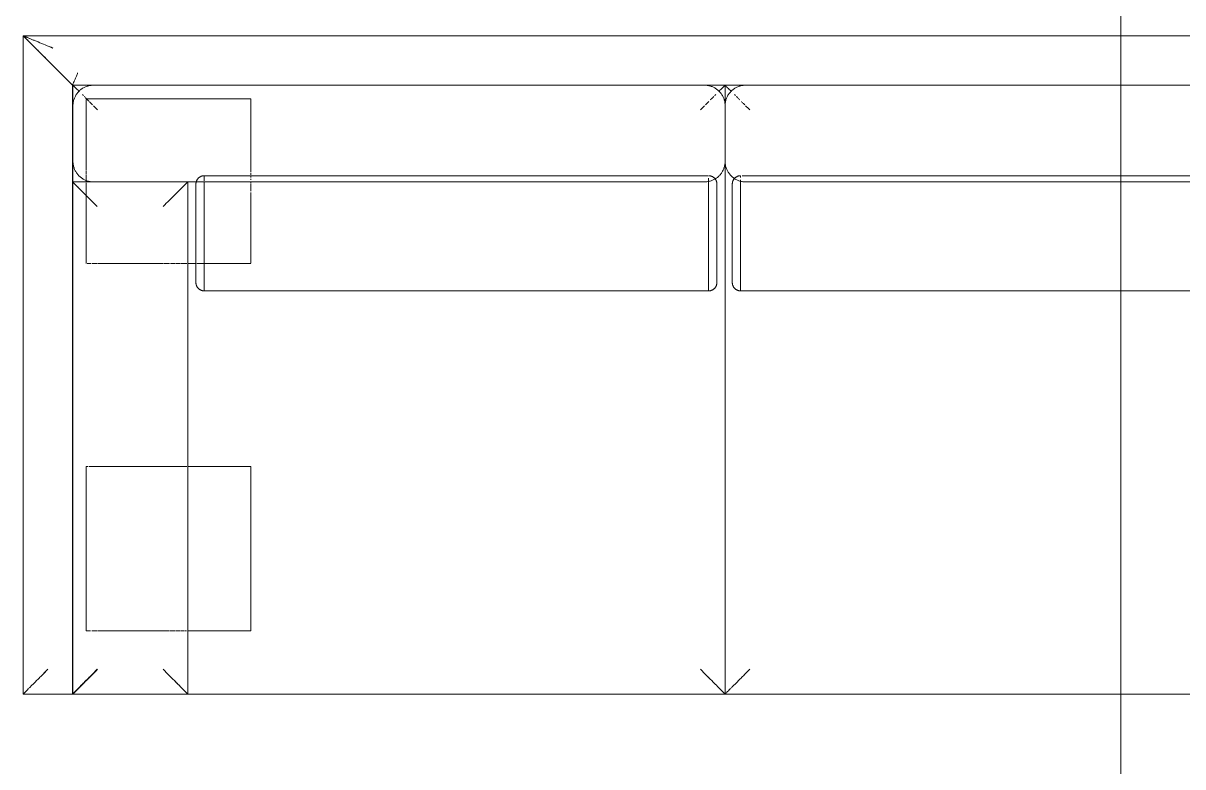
# Model space of a CAD drawing. Header units: millimetres. Extents: x -4185 to 186529, y -8553 to 29097.
# Drawn here: x 11176 to 12585, y 25862 to 26765 of the extents above; entities that cross this region are included whole.
import ezdxf

# ---------------------------------------------------------------- set-up
doc = ezdxf.new("R2010")
doc.units = ezdxf.units.MM
doc.layers.add('I-FURN-1', color=7, linetype='Continuous', lineweight=9, true_color=0xf0f0f0)
doc.layers.add('Оси', color=7, linetype='Continuous', lineweight=9)

# ---------------------------------------------------------------- blocks, each defined once
blk = doc.blocks.new('Диван базовый _4 подушки_ - 1_55д-26563120-План размещения напольных электротехнических лючков и розеток 1 этажа в осях 1-12')
at = {"layer": 'I-FURN-1'}
for p, q in [((1645, 400), (-853, 400)), ((-853, 400), (-793, 340)), ((-793, 340), (-853, 400)), ((-853, 400), (-853, -400)), ((-853, -400), (-853, 400)), ((-853, 400), (-793, 340)), ((1645, 400), (-853, 400)), ((-853, 400), (-853, -400)), ((-793, 340), (-767.5, 340)), ((-793, 222.5), (-793, 340)), ((-793, 340), (-793, 222.5)), ((-792.5, 340), (-792.5, 315)), ((-767.5, 340), (-792.5, 340)), ((-25, 340), (-767.5, 340)), ((-767.5, 340), (-25, 340)), ((-25, 340), (-767.5, 340)), ((-25, 340), (25, 340)), ((0, 340), (-25, 340)), ((25, 340), (0, 340)), ((0, 340), (0, 315)), ((0, 315), (0, 340)), ((767.5, 340), (25, 340)), ((767.5, 340), (25, 340)), ((25, 340), (767.5, 340)), ((-792.5, 315), (-792.5, 247.5)), ((-792.5, 315), (-792.5, 247.5)), ((-776.3, 322.6), (-776.3, 320.3)), ((-776.3, 320.3), (-776.3, 322.6)), ((-776.3, 319.6), (-776.3, 317.8)), ((-776.3, 317.8), (-776.3, 319.6)), ((-776.3, 317.8), (-776.3, 316.5)), ((-776.3, 316.5), (-776.3, 317.8)), ((-776.3, 316.2), (-776.3, 246.3)), ((-776.3, 246.3), (-776.3, 316.2)), ((-772.9, 323.3), (-775, 323.3)), ((-775, 323.3), (-772.9, 323.3)), ((-767.7, 323.3), (-772.4, 323.3)), ((-772.4, 323.3), (-767.7, 323.3)), ((-576.3, 323.3), (-767.5, 323.3)), ((-767.5, 323.3), (-576.3, 323.3)), ((-576.3, 234.6), (-576.3, 323.3)), ((-576.3, 323.3), (-576.3, 234.6)), ((0, 315), (0, 247.5)), ((0, 315), (0, 247.5)), ((0, 247.5), (0, 315)), ((0, 247.5), (0, 315)), ((-792.5, 247.5), (-792.5, 222.5)), ((-776.3, 246), (-776.3, 242.9)), ((-776.3, 242.9), (-776.3, 246)), ((-776.3, 242.2), (-776.3, 237.3)), ((-776.3, 237.3), (-776.3, 242.2)), ((0, 247.5), (0, -400)), ((0, -400), (0, 247.5)), ((-776.3, 236.5), (-776.3, 234.3)), ((-776.3, 234.3), (-776.3, 236.5)), ((-776.3, 233.7), (-776.3, 231.8)), ((-776.3, 231.8), (-776.3, 233.7)), ((-776.3, 230.9), (-776.3, 228.4)), ((-776.3, 228.4), (-776.3, 230.9)), ((-776.3, 227.6), (-776.3, 225.2)), ((-776.3, 225.2), (-776.3, 227.6)), ((-633, 230), (-633, 228.9)), ((-633, 228.9), (-633, 230)), ((-25, 230), (-633, 230)), ((-633, 230), (-633, 227.6)), ((-633, 227.6), (-633, 230)), ((-633, 228.2), (-633, 225.2)), ((-633, 225.2), (-633, 228.2)), ((-633, 227.1), (-633, 225.5)), ((-633, 225.5), (-633, 227.1)), ((-576.3, 230.9), (-576.3, 233.6)), ((-576.3, 233.6), (-576.3, 230.9)), ((-576.3, 227.7), (-576.3, 229.8)), ((-576.3, 229.8), (-576.3, 227.7)), ((-576.3, 225.1), (-576.3, 226.3)), ((-576.3, 226.3), (-576.3, 225.1)), ((-21.1, 230), (-25, 230)), ((-20, 230), (-19.6, 230)), ((-20, 224.7), (-20, 227.1)), ((-20, 227.1), (-20, 224.7)), ((-20, 225.9), (-20, 227)), ((-20, 227), (-20, 225.9)), ((-20, 225.2), (-20, 226.5)), ((-20, 226.5), (-20, 225.2)), ((-20, 219.3), (-20, 225.6)), ((-20, 225.6), (-20, 219.7)), ((-17.6, 229.7), (-17.2, 229.6)), ((-17.2, 229.6), (-16.9, 229.5)), ((-15, 228.7), (-14.7, 228.5)), ((-14.7, 228.5), (-14.4, 228.3)), ((-14.4, 228.3), (-14, 228)), ((12.4, 227.7), (12.8, 228)), ((14.5, 229), (14.8, 229.2)), ((14.8, 229.2), (15.2, 229.3)), ((18.7, 230), (18.8, 230)), ((18.8, 229.7), (18.8, 228.9)), ((18.8, 228.9), (18.8, 229.7)), ((18.8, 229.4), (18.8, 227.6)), ((18.8, 227.6), (18.8, 229.4)), ((25, 230), (20.6, 230)), ((767.5, 230), (25, 230)), ((-767.5, 222.5), (-793, 222.5)), ((-793, 222.5), (-793, -400)), ((-793, -400), (-793, 222.5)), ((-793, 222.5), (-793, -400)), ((-792.5, 222), (-792.5, -399.5)), ((-776.3, 225.2), (-776.3, 222.5)), ((-776.3, 222.5), (-776.3, 225.2)), ((-776.3, 221.5), (-776.3, 218.7)), ((-776.3, 218.7), (-776.3, 221.5)), ((-776.3, 218.5), (-776.3, 214)), ((-776.3, 214), (-776.3, 218.5)), ((-776.3, 213.7), (-776.3, 207.6)), ((-776.3, 207.6), (-776.3, 213.7)), ((-767.5, 222.5), (-25, 222.5)), ((-653, 222.5), (-767.5, 222.5)), ((-653, -400), (-653, 222.5)), ((-643, 218.5), (-643, 160)), ((-643, 160), (-643, 218.5)), ((-642.7, 222.4), (-642.6, 222.8)), ((-633, 225), (-633, 223.8)), ((-633, 223.8), (-633, 225)), ((-633, 224.5), (-633, 223.7)), ((-633, 223.7), (-633, 224.5)), ((-633, 223.1), (-633, 219.6)), ((-633, 189.6), (-633, 223.1)), ((-633, 223), (-633, 218.8)), ((-633, 189.8), (-633, 223)), ((-633, 219.6), (-633, 186.8)), ((-633, 218.8), (-633, 187)), ((-576.3, 220.6), (-576.3, 222.5)), ((-576.3, 222.5), (-576.3, 220.6)), ((-576.3, 211.3), (-576.3, 219.6)), ((-576.3, 219.6), (-576.3, 211.3)), ((-20, 218.8), (-20, 224.8)), ((-20, 224.8), (-20, 223.3)), ((-20, 219.6), (-20, 224.4)), ((-20, 224.4), (-20, 223.4)), ((-20, 223.4), (-20, 189.6)), ((-20, 223.3), (-20, 189.8)), ((-20, 219.7), (-20, 210.9)), ((-20, 186.8), (-20, 219.6)), ((-20, 216.5), (-20, 219.3)), ((-20, 187), (-20, 218.8)), ((-20, 213.2), (-20, 216.5)), ((-20, 210.9), (-20, 213.2)), ((-10, 218.5), (-10, 160)), ((-10, 160), (-10, 218.5)), ((8.8, 218.5), (8.8, 160)), ((8.8, 160), (8.8, 218.5)), ((18.8, 225), (18.8, 218.8)), ((18.8, 223.3), (18.8, 225)), ((18.8, 224.5), (18.8, 219.6)), ((18.8, 223.4), (18.8, 224.5)), ((18.8, 189.6), (18.8, 223.4)), ((18.8, 189.8), (18.8, 223.3)), ((18.8, 219.6), (18.8, 186.8)), ((18.8, 218.8), (18.8, 187)), ((25, 222.5), (767.5, 222.5)), ((-776.3, 207.5), (-776.3, 123.3)), ((-776.3, 123.3), (-776.3, 207.5)), ((-633, 211.3), (-633, 211.3)), ((-633, 186.9), (-633, 210.4)), ((-633, 210.4), (-633, 186.9)), ((-576.3, 161.9), (-576.3, 209.5)), ((-576.3, 209.5), (-576.3, 161.9)), ((-20, 211.3), (-20, 211.3)), ((-20, 186.9), (-20, 210.4)), ((-20, 210.4), (-20, 186.9)), ((-20, 210.3), (-20, 187)), ((-20, 197.3), (-20, 210.3)), ((18.8, 211.3), (18.8, 211.3)), ((18.8, 186.9), (18.8, 210.4)), ((18.8, 210.4), (18.8, 186.9)), ((-633, 184), (-633, 189.8)), ((-633, 183.9), (-633, 189.6)), ((-633, 186.3), (-633, 176.5)), ((-633, 186.1), (-633, 173.7)), ((-633, 160), (-633, 186)), ((-633, 186), (-633, 160)), ((-633, 160), (-633, 184)), ((-633, 160), (-633, 183.9)), ((-20, 192), (-20, 197.3)), ((-20, 187.7), (-20, 192)), ((-20, 189.8), (-20, 184)), ((-20, 189.6), (-20, 183.9)), ((-20, 160), (-20, 187)), ((-20, 186.3), (-20, 160)), ((-20, 161.6), (-20, 186.3)), ((-20, 160), (-20, 186.1)), ((-20, 160), (-20, 186)), ((-20, 186), (-20, 160)), ((-20, 184), (-20, 160)), ((-20, 183.9), (-20, 160)), ((18.8, 184), (18.8, 189.8)), ((18.8, 183.9), (18.8, 189.6)), ((18.8, 186.3), (18.8, 173.5)), ((18.8, 186.1), (18.8, 173.7)), ((18.8, 160), (18.8, 186)), ((18.8, 186), (18.8, 160)), ((18.8, 160), (18.8, 184)), ((18.8, 160), (18.8, 183.9)), ((-633, 176.5), (-633, 173.5)), ((-633, 173.3), (-633, 171.1)), ((-633, 173.1), (-633, 160)), ((-633, 171.1), (-633, 160)), ((18.8, 173.3), (18.8, 160)), ((18.8, 173.1), (18.8, 160)), ((-643, 160), (-643, 101.5)), ((-643, 101.5), (-643, 160)), ((-633, 160), (-633, 134)), ((-633, 134), (-633, 160)), ((-633, 160), (-633, 148.9)), ((-633, 136.1), (-633, 160)), ((-633, 160), (-633, 143.6)), ((-633, 136), (-633, 160)), ((-576.3, 123.7), (-576.3, 161.7)), ((-576.3, 161.7), (-576.3, 123.7)), ((-20, 160), (-20, 161.6)), ((-20, 160), (-20, 146.6)), ((-20, 133), (-20, 160)), ((-20, 146.7), (-20, 160)), ((-20, 160), (-20, 136.1)), ((-20, 160), (-20, 134)), ((-20, 134), (-20, 160)), ((-20, 158.4), (-20, 160)), ((-20, 160), (-20, 136)), ((-20, 146.9), (-20, 158.4)), ((-10, 160), (-10, 101.5)), ((-10, 101.5), (-10, 160)), ((8.8, 160), (8.8, 101.5)), ((8.8, 101.5), (8.8, 160)), ((18.8, 160), (18.8, 134)), ((18.8, 134), (18.8, 160)), ((18.8, 160), (18.8, 133.9)), ((18.8, 136.1), (18.8, 160)), ((18.8, 160), (18.8, 133.7)), ((18.8, 136), (18.8, 160)), ((-633, 148.9), (-633, 133.9)), ((-633, 143.5), (-633, 133.7)), ((-20, 133.7), (-20, 146.5)), ((-20, 133.9), (-20, 146.3)), ((-20, 146.2), (-20, 133.7)), ((-633, 130.4), (-633, 136.1)), ((-633, 130.2), (-633, 136)), ((-633, 133.2), (-633, 100.4)), ((-633, 133.1), (-633, 133.1)), ((-633, 133), (-633, 101.2)), ((-633, 96.6), (-633, 130.4)), ((-633, 96.7), (-633, 130.2)), ((-20, 136.1), (-20, 130.4)), ((-20, 136), (-20, 130.2)), ((-20, 100.4), (-20, 133.2)), ((-20, 133.1), (-20, 133.1)), ((-20, 133), (-20, 100.3)), ((-20, 101.2), (-20, 133)), ((-20, 128), (-20, 132.3)), ((-20, 130.4), (-20, 96.6)), ((-20, 130.2), (-20, 96.7)), ((-20, 122.7), (-20, 128)), ((18.8, 130.4), (18.8, 136.1)), ((18.8, 130.2), (18.8, 136)), ((18.8, 133.2), (18.8, 100.4)), ((18.8, 133.1), (18.8, 133.1)), ((18.8, 133), (18.8, 101.2)), ((18.8, 96.6), (18.8, 130.4)), ((18.8, 96.7), (18.8, 130.2)), ((-775.4, 123.3), (-770.8, 123.3)), ((-770.8, 123.3), (-775.4, 123.3)), ((-769.7, 123.3), (-763.6, 123.3)), ((-763.6, 123.3), (-769.7, 123.3)), ((-762.5, 123.3), (-683, 123.3)), ((-683, 123.3), (-762.5, 123.3)), ((-682.1, 123.3), (-675.2, 123.3)), ((-675.2, 123.3), (-682.1, 123.3)), ((-674.1, 123.3), (-668, 123.3)), ((-668, 123.3), (-674.1, 123.3)), ((-667.1, 123.3), (-661.8, 123.3)), ((-661.8, 123.3), (-667.1, 123.3)), ((-661.1, 123.3), (-657, 123.3)), ((-657, 123.3), (-661.1, 123.3)), ((-656.6, 123.3), (-654, 123.3)), ((-654, 123.3), (-656.6, 123.3)), ((-653, 123.3), (-643, 123.3)), ((-643, 123.3), (-653, 123.3)), ((-641.8, 123.3), (-640.4, 123.3)), ((-640.4, 123.3), (-641.8, 123.3)), ((-640.4, 123.3), (-633.9, 123.3)), ((-633.9, 123.3), (-640.4, 123.3)), ((-633, 123.3), (-576.3, 123.3)), ((-576.3, 123.3), (-633, 123.3)), ((-20, 106.8), (-20, 122.7)), ((-633, 101.2), (-633, 92.6)), ((-633, 100.4), (-633, 91.3)), ((-20, 103.5), (-20, 106.8)), ((-20, 100.7), (-20, 103.5)), ((-20, 92.6), (-20, 101.2)), ((-20, 93.1), (-20, 100.7)), ((-20, 91.3), (-20, 100.4)), ((-20, 100.3), (-20, 92.3)), ((18.8, 101.2), (18.8, 92.6)), ((18.8, 100.4), (18.8, 91.3)), ((-633, 94.8), (-633, 96.7)), ((-633, 95.3), (-633, 96.6)), ((-633, 90), (-633, 95.3)), ((-633, 90), (-633, 94.8)), ((-633, 92.4), (-633, 90)), ((-633, 91.1), (-633, 90)), ((-633, 90), (-20, 90)), ((-20, 96.7), (-20, 94.8)), ((-20, 96.6), (-20, 95.3)), ((-20, 95.3), (-20, 90)), ((-20, 94.8), (-20, 90)), ((-20, 92.1), (-20, 93.1)), ((-20, 90), (-20, 92.4)), ((-20, 90), (-20, 91.1)), ((18.8, 94.8), (18.8, 96.7)), ((18.8, 95.3), (18.8, 96.6)), ((18.8, 90), (18.8, 95.3)), ((18.8, 90), (18.8, 94.8)), ((18.8, 92.4), (18.8, 90)), ((18.8, 91.1), (18.8, 90)), ((18.8, 90), (773.8, 90)), ((-773.9, -123.3), (-776.3, -123.3)), ((-776.3, -123.3), (-776.3, -323.3)), ((-776.3, -323.3), (-776.3, -123.3)), ((-776.3, -123.3), (-773.9, -123.3)), ((-770.8, -123.3), (-772.9, -123.3)), ((-772.9, -123.3), (-770.8, -123.3)), ((-766.9, -123.3), (-770.3, -123.3)), ((-770.3, -123.3), (-766.9, -123.3)), ((-763, -123.3), (-766.4, -123.3)), ((-766.4, -123.3), (-763, -123.3)), ((-654, -123.3), (-762.5, -123.3)), ((-762.5, -123.3), (-654, -123.3)), ((-576.3, -123.3), (-653, -123.3)), ((-653, -123.3), (-576.3, -123.3)), ((-576.3, -323.3), (-576.3, -123.3)), ((-576.3, -123.3), (-576.3, -323.3)), ((-776.3, -323.3), (-771.4, -323.3)), ((-771.4, -323.3), (-776.3, -323.3)), ((-769.5, -323.3), (-763.6, -323.3)), ((-763.6, -323.3), (-769.5, -323.3)), ((-762.5, -323.3), (-676, -323.3)), ((-676, -323.3), (-762.5, -323.3)), ((-675.2, -323.3), (-668.8, -323.3)), ((-668.8, -323.3), (-675.2, -323.3)), ((-668, -323.3), (-662.5, -323.3)), ((-662.5, -323.3), (-668, -323.3)), ((-661.8, -323.3), (-657.6, -323.3)), ((-657.6, -323.3), (-661.8, -323.3)), ((-657, -323.3), (-654.4, -323.3)), ((-654.4, -323.3), (-657, -323.3)), ((-653.1, -323.3), (-576.3, -323.3)), ((-576.3, -323.3), (-653.1, -323.3)), ((-853, -400), (-793, -400)), ((-793, -400), (-853, -400)), ((-853, -400), (-793, -400)), ((-793, -400), (-653, -400)), ((-792.5, -400), (-653, -400)), ((-792.5, -400), (-653, -400)), ((-653, -400), (0, -400)), ((-653, -400), (813.4, -400)), ((0, -400), (792.5, -400))]:
    blk.add_line(p, q, dxfattribs=at)
at = {"layer": 'I-FURN-1', "flags": 128}
for points in [[(-767.5, 340), (-768.5, 340), (-769.5, 339.9), (-770.5, 339.8), (-771.5, 339.7), (-772.5, 339.5), (-773.4, 339.3), (-774.4, 339), (-775.4, 338.7), (-776.3, 338.4), (-777.2, 338), (-778.1, 337.6), (-779, 337.2), (-779.9, 336.7), (-780.8, 336.2), (-781.6, 335.6), (-782.4, 335.1), (-783.2, 334.4), (-784, 333.8), (-784.7, 333.1), (-785.4, 332.4), (-786.1, 331.7), (-786.8, 330.9), (-787.4, 330.1), (-788, 329.3), (-788.5, 328.5), (-789.1, 327.7), (-789.5, 326.8), (-790, 325.9), (-790.4, 325), (-790.8, 324.1), (-791.1, 323.1), (-791.5, 322.2), (-791.7, 321.2), (-791.9, 320.2), (-792.1, 319.2), (-792.3, 318.3), (-792.4, 317.3), (-792.5, 316.3), (-792.5, 315.3), (-792.5, 315)], [(0, 315), (0, 316), (-0.1, 317), (-0.2, 318), (-0.3, 319), (-0.5, 320), (-0.7, 320.9), (-1, 321.9), (-1.3, 322.9), (-1.6, 323.8), (-2, 324.7), (-2.4, 325.6), (-2.8, 326.5), (-3.3, 327.4), (-3.8, 328.3), (-4.4, 329.1), (-4.9, 329.9), (-5.6, 330.7), (-6.2, 331.5), (-6.9, 332.2), (-7.6, 332.9), (-8.3, 333.6), (-9.1, 334.3), (-9.9, 334.9), (-10.7, 335.5), (-11.5, 336), (-12.3, 336.6), (-13.2, 337), (-14.1, 337.5), (-15, 337.9), (-15.9, 338.3), (-16.9, 338.6), (-17.8, 339), (-18.8, 339.2), (-19.8, 339.4), (-20.8, 339.6), (-21.7, 339.8), (-22.7, 339.9), (-23.7, 340), (-24.7, 340), (-25, 340)], [(25, 340), (24, 340), (23, 339.9), (22, 339.8), (21, 339.7), (20, 339.5), (19.1, 339.3), (18.1, 339), (17.1, 338.7), (16.2, 338.4), (15.3, 338), (14.4, 337.6), (13.5, 337.2), (12.6, 336.7), (11.7, 336.2), (10.9, 335.6), (10.1, 335.1), (9.3, 334.4), (8.5, 333.8), (7.8, 333.1), (7.1, 332.4), (6.4, 331.7), (5.7, 330.9), (5.1, 330.1), (4.5, 329.3), (4, 328.5), (3.4, 327.7), (3, 326.8), (2.5, 325.9), (2.1, 325), (1.7, 324.1), (1.4, 323.1), (1, 322.2), (0.8, 321.2), (0.6, 320.2), (0.4, 319.2), (0.2, 318.3), (0.1, 317.3), (0, 316.3), (0, 315.3), (0, 315)], [(-792.5, 247.5), (-792.5, 246.5), (-792.4, 245.5), (-792.3, 244.5), (-792.2, 243.5), (-792, 242.5), (-791.8, 241.5), (-791.5, 240.6), (-791.2, 239.6), (-790.9, 238.7), (-790.5, 237.7), (-790.1, 236.8), (-789.7, 235.9), (-789.2, 235.1), (-788.7, 234.2), (-788.1, 233.4), (-787.6, 232.6), (-786.9, 231.8), (-786.3, 231), (-785.6, 230.3), (-784.9, 229.6), (-784.2, 228.9), (-783.4, 228.2), (-782.6, 227.6), (-781.8, 227), (-781, 226.4), (-780.2, 225.9), (-779.3, 225.4), (-778.4, 225), (-777.5, 224.6), (-776.6, 224.2), (-775.6, 223.8), (-774.7, 223.5), (-773.7, 223.3), (-772.7, 223), (-771.7, 222.8), (-770.8, 222.7), (-769.8, 222.6), (-768.8, 222.5), (-767.8, 222.5), (-767.5, 222.5)], [(-25, 222.5), (-24, 222.5), (-23, 222.6), (-22, 222.7), (-21, 222.8), (-20, 223), (-19.1, 223.2), (-18.1, 223.5), (-17.1, 223.8), (-16.2, 224.1), (-15.3, 224.5), (-14.4, 224.9), (-13.5, 225.3), (-12.6, 225.8), (-11.7, 226.3), (-10.9, 226.9), (-10.1, 227.4), (-9.3, 228), (-8.5, 228.7), (-7.8, 229.4), (-7.1, 230.1), (-6.4, 230.8), (-5.7, 231.6), (-5.1, 232.3), (-4.5, 233.1), (-4, 234), (-3.4, 234.8), (-3, 235.7), (-2.5, 236.6), (-2.1, 237.5), (-1.7, 238.4), (-1.4, 239.4), (-1, 240.3), (-0.8, 241.3), (-0.6, 242.3), (-0.4, 243.2), (-0.2, 244.2), (-0.1, 245.2), (0, 246.2), (0, 247.2), (0, 247.5)], [(0, 247.5), (0, 246.5), (0.1, 245.5), (0.2, 244.5), (0.3, 243.5), (0.5, 242.5), (0.7, 241.5), (1, 240.6), (1.3, 239.6), (1.6, 238.7), (2, 237.7), (2.4, 236.8), (2.8, 235.9), (3.3, 235.1), (3.8, 234.2), (4.4, 233.4), (4.9, 232.6), (5.6, 231.8), (6.2, 231), (6.9, 230.3), (7.6, 229.6), (8.3, 228.9), (9.1, 228.2), (9.9, 227.6), (10.7, 227), (11.5, 226.4), (12.3, 225.9), (13.2, 225.4), (14.1, 225), (15, 224.6), (15.9, 224.2), (16.9, 223.8), (17.8, 223.5), (18.8, 223.3), (19.8, 223), (20.8, 222.8), (21.7, 222.7), (22.7, 222.6), (23.7, 222.5), (24.7, 222.5), (25, 222.5)], [(-642.6, 222.8), (-642.5, 223.1), (-642.4, 223.5), (-642.2, 223.9), (-642, 224.3), (-641.9, 224.6), (-641.7, 225), (-641.5, 225.3), (-641.3, 225.6), (-641, 226), (-640.8, 226.3), (-640.5, 226.6), (-640.2, 226.9), (-640, 227.2), (-639.7, 227.4), (-639.4, 227.7), (-639.1, 228), (-638.7, 228.2), (-638.4, 228.4), (-638.1, 228.6), (-637.7, 228.8), (-637.4, 229), (-637, 229.2), (-636.6, 229.3), (-636.2, 229.5), (-635.9, 229.6), (-635.5, 229.7), (-635.1, 229.8), (-634.7, 229.9), (-634.3, 229.9), (-633.9, 230), (-633.5, 230), (-633.1, 230), (-633, 230)], [(-19.6, 230), (-19.2, 230), (-18.8, 229.9)], [(-18.8, 229.9), (-18.4, 229.9), (-18, 229.8), (-17.6, 229.7)], [(-16.9, 229.5), (-16.5, 229.4), (-16.1, 229.2), (-15.7, 229), (-15.4, 228.9), (-15, 228.7)], [(-14, 228), (-13.7, 227.8), (-13.4, 227.5)], [(-13.4, 227.5), (-13.1, 227.2), (-12.8, 227)], [(-12.8, 227), (-12.6, 226.7), (-12.3, 226.4)], [(-12.3, 226.4), (-12, 226.1), (-11.8, 225.7), (-11.6, 225.4), (-11.4, 225.1), (-11.2, 224.7), (-11, 224.4), (-10.8, 224), (-10.7, 223.6), (-10.5, 223.2), (-10.4, 222.9), (-10.3, 222.5), (-10.2, 222.1), (-10.1, 221.7), (-10.1, 221.3), (-10, 220.9), (-10, 220.5), (-10, 220.1), (-10, 220)], [(8.8, 220), (8.8, 220.4), (8.9, 220.8), (8.9, 221.2), (8.9, 221.6), (9, 222), (9.1, 222.4), (9.2, 222.8), (9.3, 223.1), (9.5, 223.5), (9.6, 223.9), (9.8, 224.3), (9.9, 224.6), (10.1, 225), (10.3, 225.3), (10.6, 225.6), (10.8, 226), (11, 226.3), (11.3, 226.6), (11.6, 226.9)], [(11.6, 226.9), (11.9, 227.2), (12.1, 227.4), (12.4, 227.7)], [(12.8, 228), (13.1, 228.2), (13.4, 228.4)], [(13.4, 228.4), (13.8, 228.6), (14.1, 228.8), (14.5, 229)], [(15.2, 229.3), (15.6, 229.5), (16, 229.6), (16.3, 229.7), (16.7, 229.8), (17.1, 229.9), (17.5, 229.9)], [(17.5, 229.9), (17.9, 230), (18.3, 230), (18.7, 230)], [(-643, 220), (-643, 220.4), (-643, 220.8), (-642.9, 221.2), (-642.9, 221.6), (-642.8, 222), (-642.7, 222.4)], [(-643, 215.9), (-643, 216.7), (-643, 217.5), (-643, 218.1), (-643, 218.7), (-643, 219.1), (-643, 219.5), (-643, 219.8), (-643, 219.9), (-643, 220), (-643, 220)], [(-643, 220), (-643, 220), (-643, 219.8), (-643, 219.6), (-643, 219.2), (-643, 218.8), (-643, 218.3), (-643, 217.7), (-643, 217), (-643, 216.2), (-643, 215.3), (-643, 214.3), (-643, 213.2), (-643, 212.1), (-643, 210.8), (-643, 209.5), (-643, 208.1), (-643, 206.7), (-643, 205.1), (-643, 203.5), (-643, 201.8), (-643, 200), (-643, 198.2), (-643, 196.3), (-643, 194.4), (-643, 192.4), (-643, 190.4), (-643, 188.3), (-643, 186.1), (-643, 184), (-643, 181.7), (-643, 179.5), (-643, 177.2), (-643, 174.9), (-643, 172.6), (-643, 170.2), (-643, 167.8), (-643, 165.4), (-643, 163), (-643, 160.6), (-643, 160)], [(-643, 212.9), (-643, 214), (-643, 215), (-643, 215.9)], [(-643, 207.7), (-643, 209.2), (-643, 210.5), (-643, 211.7)], [(-10, 160), (-10, 162.4), (-10, 164.8), (-10, 167.2), (-10, 169.6), (-10, 171.9), (-10, 174.3), (-10, 176.6), (-10, 178.9), (-10, 181.1), (-10, 183.4), (-10, 185.6), (-10, 187.7), (-10, 189.8), (-10, 191.9), (-10, 193.9), (-10, 195.8), (-10, 197.7), (-10, 199.6), (-10, 201.3), (-10, 203), (-10, 204.7), (-10, 206.2), (-10, 207.7), (-10, 209.2), (-10, 210.5), (-10, 211.7), (-10, 212.9), (-10, 214), (-10, 215), (-10, 215.9), (-10, 216.7), (-10, 217.5), (-10, 218.1), (-10, 218.7), (-10, 219.1), (-10, 219.5), (-10, 219.8), (-10, 219.9), (-10, 220), (-10, 220)], [(-10, 220), (-10, 220), (-10, 219.8), (-10, 219.6), (-10, 219.2), (-10, 218.8), (-10, 218.3), (-10, 217.7), (-10, 217), (-10, 216.2), (-10, 215.3)], [(-10, 215.3), (-10, 214.3), (-10, 213.2), (-10, 212.1), (-10, 210.8), (-10, 209.5), (-10, 208.1), (-10, 206.9)], [(8.8, 215.9), (8.8, 216.7), (8.8, 217.5), (8.8, 218.1), (8.8, 218.7), (8.8, 219.1), (8.8, 219.5), (8.8, 219.8), (8.8, 219.9), (8.8, 220), (8.8, 220)], [(8.8, 220), (8.8, 220), (8.8, 219.8), (8.8, 219.6), (8.8, 219.2), (8.8, 218.8), (8.8, 218.3), (8.8, 217.7), (8.8, 217), (8.8, 216.2), (8.8, 215.3), (8.8, 214.3), (8.8, 213.2), (8.8, 212.1), (8.8, 210.8), (8.8, 209.5), (8.8, 208.1), (8.8, 206.7), (8.8, 205.1), (8.8, 203.5), (8.8, 201.8), (8.8, 200), (8.8, 198.2), (8.8, 196.3), (8.8, 194.4), (8.8, 192.4), (8.8, 190.4), (8.8, 188.3), (8.8, 186.1), (8.8, 184), (8.8, 181.7), (8.8, 179.5), (8.8, 177.2), (8.8, 174.9), (8.8, 172.6), (8.8, 170.2), (8.8, 167.8), (8.8, 165.4), (8.8, 163), (8.8, 160.6), (8.8, 160)], [(8.8, 212.9), (8.8, 214), (8.8, 215), (8.8, 215.9)], [(8.8, 207.7), (8.8, 209.2), (8.8, 210.5), (8.8, 211.7)], [(-643, 196.5), (-643, 197.7), (-643, 199.6), (-643, 201.3), (-643, 203), (-643, 204.7), (-643, 206.2)], [(-10, 206.7), (-10, 205.1), (-10, 203.5), (-10, 201.8), (-10, 200), (-10, 198.2), (-10, 196.5)], [(8.8, 196.5), (8.8, 197.7), (8.8, 199.6), (8.8, 201.3), (8.8, 203), (8.8, 204.7), (8.8, 206.2)], [(-643, 186), (-643, 187.7), (-643, 189.8), (-643, 191.9), (-643, 193.9), (-643, 195.8)], [(-643, 173), (-643, 174.3), (-643, 176.6), (-643, 178.9), (-643, 181.1), (-643, 183.4), (-643, 185.6)], [(-10, 196.3), (-10, 194.4), (-10, 192.4), (-10, 190.4), (-10, 188.3), (-10, 186.1)], [(-10, 186), (-10, 184), (-10, 181.7), (-10, 179.5), (-10, 177.2), (-10, 174.9), (-10, 173)], [(8.8, 186), (8.8, 187.7), (8.8, 189.8), (8.8, 191.9), (8.8, 193.9), (8.8, 195.8)], [(8.8, 173), (8.8, 174.3), (8.8, 176.6), (8.8, 178.9), (8.8, 181.1), (8.8, 183.4), (8.8, 185.6)], [(-643, 160), (-643, 162.4), (-643, 164.8), (-643, 167.2), (-643, 169.6), (-643, 171.9)], [(-10, 172.6), (-10, 170.2), (-10, 167.8), (-10, 165.4), (-10, 163), (-10, 160.6), (-10, 160)], [(8.8, 160), (8.8, 162.4), (8.8, 164.8), (8.8, 167.2), (8.8, 169.6), (8.8, 171.9)], [(-643, 147.4), (-643, 149.8), (-643, 152.2), (-643, 154.6), (-643, 157), (-643, 159.4), (-643, 160)], [(-643, 160), (-643, 157.6), (-643, 155.2), (-643, 152.8), (-643, 150.4), (-643, 148.1), (-643, 145.7), (-643, 143.4), (-643, 141.1), (-643, 138.9), (-643, 136.6), (-643, 134.4), (-643, 132.3), (-643, 130.2), (-643, 128.1), (-643, 126.1), (-643, 124.2), (-643, 122.3), (-643, 120.4), (-643, 118.7), (-643, 117), (-643, 115.3), (-643, 113.8), (-643, 112.3), (-643, 110.8), (-643, 109.5), (-643, 108.3), (-643, 107.1), (-643, 106), (-643, 105), (-643, 104.1), (-643, 103.3), (-643, 102.5), (-643, 101.9), (-643, 101.3), (-643, 100.9), (-643, 100.5), (-643, 100.2), (-643, 100.1), (-643, 100), (-643, 100)], [(-10, 160), (-10, 157.6), (-10, 155.2), (-10, 152.8), (-10, 150.4), (-10, 148.1)], [(-10, 100), (-10, 100), (-10, 100.2), (-10, 100.4), (-10, 100.8), (-10, 101.2), (-10, 101.7), (-10, 102.3), (-10, 103), (-10, 103.8), (-10, 104.7), (-10, 105.7), (-10, 106.8), (-10, 107.9), (-10, 109.2), (-10, 110.5), (-10, 111.9), (-10, 113.3), (-10, 114.9), (-10, 116.5), (-10, 118.2), (-10, 120), (-10, 121.8), (-10, 123.7), (-10, 125.6), (-10, 127.6), (-10, 129.6), (-10, 131.7), (-10, 133.9), (-10, 136), (-10, 138.3), (-10, 140.5), (-10, 142.8), (-10, 145.1), (-10, 147.4), (-10, 149.8), (-10, 152.2), (-10, 154.6), (-10, 157), (-10, 159.4), (-10, 160)], [(8.8, 147.4), (8.8, 149.8), (8.8, 152.2), (8.8, 154.6), (8.8, 157), (8.8, 159.4), (8.8, 160)], [(8.8, 160), (8.8, 157.6), (8.8, 155.2), (8.8, 152.8), (8.8, 150.4), (8.8, 148.1), (8.8, 145.7), (8.8, 143.4), (8.8, 141.1), (8.8, 138.9), (8.8, 136.6), (8.8, 134.4), (8.8, 132.3), (8.8, 130.2), (8.8, 128.1), (8.8, 126.1), (8.8, 124.2), (8.8, 122.3), (8.8, 120.4), (8.8, 118.7), (8.8, 117), (8.8, 115.3), (8.8, 113.8), (8.8, 112.3), (8.8, 110.8), (8.8, 109.5), (8.8, 108.3), (8.8, 107.1), (8.8, 106), (8.8, 105), (8.8, 104.1), (8.8, 103.3), (8.8, 102.5), (8.8, 101.9), (8.8, 101.3), (8.8, 100.9), (8.8, 100.5), (8.8, 100.2), (8.8, 100.1), (8.8, 100), (8.8, 100)], [(-643, 134), (-643, 136), (-643, 138.3), (-643, 140.5), (-643, 142.8), (-643, 145.1), (-643, 147)], [(-10, 147), (-10, 145.7), (-10, 143.4), (-10, 141.1), (-10, 138.9), (-10, 136.6), (-10, 134.4)], [(8.8, 134), (8.8, 136), (8.8, 138.3), (8.8, 140.5), (8.8, 142.8), (8.8, 145.1), (8.8, 147)], [(-643, 123.7), (-643, 125.6), (-643, 127.6), (-643, 129.6), (-643, 131.7), (-643, 133.9)], [(-10, 134), (-10, 132.3), (-10, 130.2), (-10, 128.1), (-10, 126.1), (-10, 124.2)], [(8.8, 123.7), (8.8, 125.6), (8.8, 127.6), (8.8, 129.6), (8.8, 131.7), (8.8, 133.9)], [(-643, 113.3), (-643, 114.9), (-643, 116.5), (-643, 118.2), (-643, 120), (-643, 121.8), (-643, 123.5)], [(-643, 104.7), (-643, 105.7), (-643, 106.8), (-643, 107.9), (-643, 109.2), (-643, 110.5), (-643, 111.9), (-643, 113.1)], [(-10, 123.5), (-10, 122.3), (-10, 120.4), (-10, 118.7), (-10, 117), (-10, 115.3), (-10, 113.8)], [(8.8, 113.3), (8.8, 114.9), (8.8, 116.5), (8.8, 118.2), (8.8, 120), (8.8, 121.8), (8.8, 123.5)], [(8.8, 104.7), (8.8, 105.7), (8.8, 106.8), (8.8, 107.9), (8.8, 109.2), (8.8, 110.5), (8.8, 111.9), (8.8, 113.1)], [(-643, 100), (-643, 100), (-643, 100.2), (-643, 100.4), (-643, 100.8), (-643, 101.2), (-643, 101.7), (-643, 102.3), (-643, 103), (-643, 103.8), (-643, 104.7)], [(-633, 90), (-633.4, 90), (-633.8, 90), (-634.2, 90.1), (-634.6, 90.1), (-635, 90.2), (-635.4, 90.3), (-635.8, 90.4), (-636.1, 90.5), (-636.5, 90.6), (-636.9, 90.8), (-637.3, 91), (-637.6, 91.1), (-638, 91.3), (-638.3, 91.5), (-638.6, 91.7), (-639, 92), (-639.3, 92.2), (-639.6, 92.5), (-639.9, 92.8), (-640.2, 93), (-640.4, 93.3), (-640.7, 93.6), (-641, 93.9), (-641.2, 94.3), (-641.4, 94.6), (-641.6, 94.9), (-641.8, 95.3), (-642, 95.6), (-642.2, 96), (-642.3, 96.4), (-642.5, 96.8), (-642.6, 97.1), (-642.7, 97.5), (-642.8, 97.9), (-642.9, 98.3), (-642.9, 98.7), (-643, 99.1), (-643, 99.5), (-643, 99.9), (-643, 100)], [(-10, 100), (-10, 99.6), (-10, 99.2), (-10.1, 98.8), (-10.1, 98.4), (-10.2, 98), (-10.3, 97.6), (-10.4, 97.2), (-10.5, 96.9), (-10.6, 96.5), (-10.8, 96.1), (-11, 95.7), (-11.1, 95.4), (-11.3, 95), (-11.5, 94.7), (-11.7, 94.4), (-12, 94), (-12.2, 93.7), (-12.5, 93.4), (-12.8, 93.1), (-13, 92.8), (-13.3, 92.6), (-13.6, 92.3), (-13.9, 92), (-14.3, 91.8), (-14.6, 91.6), (-14.9, 91.4), (-15.3, 91.2), (-15.6, 91), (-16, 90.8), (-16.4, 90.7), (-16.8, 90.5), (-17.1, 90.4), (-17.5, 90.3), (-17.9, 90.2), (-18.3, 90.1), (-18.7, 90.1), (-19.1, 90), (-19.5, 90), (-19.9, 90), (-20, 90)], [(-10, 112.3), (-10, 110.8), (-10, 109.5), (-10, 108.3)], [(-10, 107.1), (-10, 106), (-10, 105), (-10, 104.1)], [(-10, 104.1), (-10, 103.3), (-10, 102.5), (-10, 101.9), (-10, 101.3), (-10, 100.9), (-10, 100.5), (-10, 100.2), (-10, 100.1), (-10, 100), (-10, 100)], [(8.8, 100), (8.8, 100), (8.8, 100.2), (8.8, 100.4), (8.8, 100.8), (8.8, 101.2), (8.8, 101.7), (8.8, 102.3), (8.8, 103), (8.8, 103.8), (8.8, 104.7)], [(18.8, 90), (18.4, 90), (18, 90), (17.6, 90.1), (17.2, 90.1), (16.8, 90.2), (16.4, 90.3), (16.1, 90.4), (15.7, 90.5), (15.3, 90.6), (14.9, 90.8), (14.6, 91), (14.2, 91.1), (13.8, 91.3), (13.5, 91.5), (13.2, 91.7), (12.8, 92), (12.5, 92.2), (12.2, 92.5), (11.9, 92.8), (11.6, 93), (11.4, 93.3), (11.1, 93.6), (10.9, 93.9), (10.6, 94.3), (10.4, 94.6), (10.2, 94.9), (10, 95.3), (9.8, 95.6), (9.7, 96), (9.5, 96.4), (9.4, 96.8), (9.2, 97.1), (9.1, 97.5), (9, 97.9), (9, 98.3), (8.9, 98.7), (8.9, 99.1), (8.8, 99.5), (8.8, 99.9), (8.8, 100)]]:
    blk.add_lwpolyline(points, dxfattribs=at)
at = {"layer": 'I-FURN-1'}
for points, knots in [([(-853, 400), (-853, 400), (-852.8, 399.9), (-851.9, 399.5), (-850.6, 399), (-849.3, 398.5), (-847.8, 397.8), (-846, 397.1), (-844, 396.3), (-841.9, 395.4), (-838.9, 394.2), (-833.6, 392), (-826.2, 388.9), (-820, 386.3), (-816.8, 385)], [0, 0, 0, 0, 0.083333, 0.166667, 0.25, 0.291667, 0.333333, 0.416667, 0.458333, 0.5, 0.583333, 0.666667, 0.833333, 1, 1, 1, 1]), ([(-853, 400), (-853, 400), (-852.8, 399.9), (-851.9, 399.5), (-850.6, 399), (-849.3, 398.5), (-847.8, 397.8), (-846, 397.1), (-844, 396.3), (-841.9, 395.4), (-838.9, 394.2), (-833.6, 392), (-826.2, 388.9), (-820, 386.4), (-816.8, 385)], [0, 0, 0, 0, 0.083333, 0.166667, 0.25, 0.291667, 0.333333, 0.416667, 0.458333, 0.5, 0.583333, 0.666667, 0.833333, 1, 1, 1, 1]), ([(-852, 399), (-851.6, 398.6), (-850.8, 397.8), (-849.1, 396.1), (-847.2, 394.2), (-845.6, 392.6), (-843.8, 390.8), (-841.3, 388.3), (-838.6, 385.6), (-836.3, 383.3), (-833.9, 380.9), (-829.5, 376.5), (-825.7, 372.6), (-823, 370)], [0.1666667, 0.1666667, 0.1666667, 0.1666667, 0.25, 0.3333333, 0.4166667, 0.4583333, 0.5, 0.5833333, 0.6666667, 0.7083333, 0.75, 0.8333333, 1, 1, 1, 1]), ([(-852, 399), (-851.6, 398.6), (-850.8, 397.8), (-849.1, 396.1), (-847.2, 394.2), (-845.6, 392.6), (-843.8, 390.8), (-841.3, 388.3), (-838.6, 385.6), (-836.3, 383.3), (-833.9, 380.9), (-829.5, 376.5), (-825.6, 372.7), (-823, 370)], [0.1666667, 0.1666667, 0.1666667, 0.1666667, 0.25, 0.3333333, 0.4166667, 0.4583333, 0.5, 0.5833333, 0.6666667, 0.7083333, 0.75, 0.8333333, 1, 1, 1, 1]), ([(-793, 340), (-793, 340), (-792.9, 340.3), (-792.2, 341.9), (-791.4, 343.9), (-790.6, 345.8), (-789.7, 348), (-788.4, 351.1), (-787.3, 353.7), (-786.8, 355)], [0, 0, 0, 0, 0.166667, 0.333333, 0.5, 0.583333, 0.666667, 0.833333, 1, 1, 1, 1]), ([(-786.8, 355), (-787.3, 353.7), (-788.4, 351.1), (-789.7, 348), (-790.6, 345.8), (-791.4, 343.9), (-792.2, 341.9), (-792.9, 340.3), (-793, 340), (-793, 340)], [-1, -1, -1, -1, -0.833333, -0.666667, -0.583333, -0.5, -0.333333, -0.166667, 0, 0, 0, 0]), ([(-784.9, 332.4), (-784.9, 332.5), (-785.4, 332.9), (-786.7, 334.2), (-788.6, 336.1), (-790.3, 337.8), (-792, 339.5), (-792.5, 340), (-792.5, 340)], [-0.4632467, -0.4632467, -0.4632467, -0.4632467, -0.4583333, -0.4166667, -0.3333333, -0.25, -0.1666667, 0, 0, 0, 0]), ([(-792.5, 340), (-792.5, 340), (-792, 339.5), (-790.3, 337.8), (-788.6, 336.1), (-786.7, 334.2), (-785.4, 332.9), (-785, 332.4), (-784.9, 332.4)], [0, 0, 0, 0, 0.1666667, 0.25, 0.3333333, 0.4166667, 0.4583333, 0.4632467, 0.4632467, 0.4632467, 0.4632467]), ([(0, 340), (0, 340), (-0.5, 339.5), (-2.2, 337.8), (-3.9, 336.1), (-5.8, 334.2), (-7.1, 332.9), (-7.5, 332.4), (-7.6, 332.4)], [0, 0, 0, 0, 0.1666667, 0.25, 0.3333333, 0.4166667, 0.4583333, 0.4632467, 0.4632467, 0.4632467, 0.4632467]), ([(-7.6, 332.4), (-7.6, 332.5), (-7.1, 332.9), (-5.8, 334.2), (-3.9, 336.1), (-2.2, 337.8), (-0.5, 339.5), (0, 340), (0, 340)], [-0.4632467, -0.4632467, -0.4632467, -0.4632467, -0.4583333, -0.4166667, -0.3333333, -0.25, -0.1666667, 0, 0, 0, 0]), ([(0, 340), (0, 340), (0.5, 339.5), (2.2, 337.8), (3.9, 336.1), (5.8, 334.2), (7.1, 332.9), (7.6, 332.5), (7.6, 332.4)], [0, 0, 0, 0, 0.1666667, 0.25, 0.3333333, 0.4166667, 0.4583333, 0.4632467, 0.4632467, 0.4632467, 0.4632467]), ([(0, 340), (0, 340), (0.5, 339.5), (2.2, 337.8), (3.9, 336.1), (5.8, 334.2), (7.1, 332.9), (7.5, 332.4), (7.6, 332.4)], [0, 0, 0, 0, 0.1666667, 0.25, 0.3333333, 0.4166667, 0.4583333, 0.4632467, 0.4632467, 0.4632467, 0.4632467]), ([(-779.8, 327.3), (-780.1, 327.6), (-780.6, 328.1), (-781, 328.5), (-781.1, 328.6)], [-0.60855883, -0.60855883, -0.60855883, -0.60855883, -0.58333333, -0.57474315, -0.57474315, -0.57474315, -0.57474315]), ([(-781.1, 328.6), (-781, 328.5), (-780.6, 328.1), (-780.1, 327.6), (-779.8, 327.3)], [0.57474315, 0.57474315, 0.57474315, 0.57474315, 0.58333333, 0.60855883, 0.60855883, 0.60855883, 0.60855883]), ([(-773.2, 320.8), (-773.5, 321), (-774.8, 322.3), (-776.2, 323.6), (-777.2, 324.7)], [-0.76667773, -0.76667773, -0.76667773, -0.76667773, -0.75, -0.67436024, -0.67436024, -0.67436024, -0.67436024]), ([(-777.2, 324.7), (-776.7, 324.2), (-775.7, 323.2), (-774.3, 321.8), (-773.5, 321), (-773.3, 320.7)], [0.67436024, 0.67436024, 0.67436024, 0.67436024, 0.70833333, 0.75, 0.76667773, 0.76667773, 0.76667773, 0.76667773]), ([(-15.3, 324.7), (-15.8, 324.2), (-16.6, 323.4), (-17.5, 322.5), (-17.8, 322.2)], [0.67436024, 0.67436024, 0.67436024, 0.67436024, 0.70833333, 0.73413404, 0.73413404, 0.73413404, 0.73413404]), ([(-11.4, 328.6), (-11.5, 328.5), (-11.9, 328.1), (-12.4, 327.6), (-12.7, 327.3)], [0.57474315, 0.57474315, 0.57474315, 0.57474315, 0.58333333, 0.60855883, 0.60855883, 0.60855883, 0.60855883]), ([(-12.7, 327.3), (-12.4, 327.6), (-11.9, 328.1), (-11.5, 328.5), (-11.4, 328.6)], [-0.60855883, -0.60855883, -0.60855883, -0.60855883, -0.58333333, -0.57474315, -0.57474315, -0.57474315, -0.57474315]), ([(11.4, 328.6), (11.5, 328.5), (11.9, 328.1), (12.4, 327.6), (12.7, 327.3)], [0.57474315, 0.57474315, 0.57474315, 0.57474315, 0.58333333, 0.60855883, 0.60855883, 0.60855883, 0.60855883]), ([(11.4, 328.6), (11.5, 328.5), (11.9, 328.1), (12.4, 327.6), (12.7, 327.3)], [0.57474315, 0.57474315, 0.57474315, 0.57474315, 0.58333333, 0.60855883, 0.60855883, 0.60855883, 0.60855883]), ([(15.3, 324.7), (15.8, 324.2), (16.6, 323.4), (17.5, 322.5), (17.8, 322.2)], [0.67436024, 0.67436024, 0.67436024, 0.67436024, 0.70833333, 0.73413404, 0.73413404, 0.73413404, 0.73413404]), ([(15.3, 324.7), (15.8, 324.2), (16.6, 323.4), (17.5, 322.5), (17.8, 322.2)], [0.67436024, 0.67436024, 0.67436024, 0.67436024, 0.70833333, 0.73413404, 0.73413404, 0.73413404, 0.73413404]), ([(-768.7, 316.2), (-769.2, 316.7), (-770.5, 318), (-771.8, 319.3), (-772.6, 320.1)], [-0.86814782, -0.86814782, -0.86814782, -0.86814782, -0.83333333, -0.78184068, -0.78184068, -0.78184068, -0.78184068]), ([(-772.6, 320.1), (-771.8, 319.3), (-770.5, 318), (-769.2, 316.7), (-768.7, 316.2)], [0.78184068, 0.78184068, 0.78184068, 0.78184068, 0.83333333, 0.86814782, 0.86814782, 0.86814782, 0.86814782]), ([(-19.9, 320.1), (-20.7, 319.3), (-22, 318), (-23.3, 316.7), (-23.8, 316.2)], [0.78184068, 0.78184068, 0.78184068, 0.78184068, 0.83333333, 0.86814782, 0.86814782, 0.86814782, 0.86814782]), ([(-23.8, 316.2), (-23.3, 316.7), (-22, 318), (-20.7, 319.3), (-19.9, 320.1)], [-0.86814782, -0.86814782, -0.86814782, -0.86814782, -0.83333333, -0.78184068, -0.78184068, -0.78184068, -0.78184068]), ([(19.9, 320.1), (20.7, 319.3), (22, 318), (23.3, 316.7), (23.8, 316.2)], [0.78184068, 0.78184068, 0.78184068, 0.78184068, 0.83333333, 0.86814782, 0.86814782, 0.86814782, 0.86814782]), ([(19.9, 320.1), (20.7, 319.3), (22, 318), (23.3, 316.7), (23.8, 316.2)], [0.78184068, 0.78184068, 0.78184068, 0.78184068, 0.83333333, 0.86814782, 0.86814782, 0.86814782, 0.86814782]), ([(-793, 222.5), (-793, 222.5), (-792.5, 222), (-790.8, 220.3), (-789.1, 218.5), (-787.2, 216.7), (-785.6, 215.1), (-783.8, 213.3), (-781.3, 210.8), (-778.6, 208.1), (-776.3, 205.8), (-773.9, 203.4), (-769.5, 199), (-765.7, 195.1), (-763, 192.5)], [0, 0, 0, 0, 0.166667, 0.25, 0.333333, 0.416667, 0.458333, 0.5, 0.583333, 0.666667, 0.708333, 0.75, 0.833333, 1, 1, 1, 1]), ([(-791, 220.5), (-790.7, 220.1), (-790.1, 219.6), (-789.4, 218.9), (-789.1, 218.6), (-789, 218.5)], [0.3333333, 0.3333333, 0.3333333, 0.3333333, 0.4166667, 0.4583333, 0.4738398, 0.4738398, 0.4738398, 0.4738398]), ([(-788.6, 218.1), (-788.1, 217.6), (-787.2, 216.6), (-785.8, 215.3), (-784.6, 214.1), (-783.4, 212.9), (-781.3, 210.8), (-779.3, 208.8), (-778, 207.5)], [0.5, 0.5, 0.5, 0.5, 0.5833333, 0.6666667, 0.7083333, 0.75, 0.8333333, 1, 1, 1, 1]), ([(-653, 222.5), (-653, 222.5), (-653.5, 222), (-655.2, 220.3), (-656.9, 218.5), (-658.8, 216.7), (-660.4, 215), (-662.2, 213.3), (-664.7, 210.8), (-667.4, 208.1), (-669.7, 205.8), (-672.1, 203.4), (-676.5, 199), (-680.4, 195.2), (-683, 192.5)], [0, 0, 0, 0, 0.166667, 0.25, 0.333333, 0.416667, 0.458333, 0.5, 0.583333, 0.666667, 0.708333, 0.75, 0.833333, 1, 1, 1, 1]), ([(-657.4, 218.1), (-657.9, 217.6), (-658.8, 216.6), (-660.2, 215.3), (-661.4, 214.1), (-662.6, 212.9), (-664.7, 210.8), (-666.7, 208.8), (-668, 207.5)], [0.5, 0.5, 0.5, 0.5, 0.5833333, 0.6666667, 0.7083333, 0.75, 0.8333333, 1, 1, 1, 1]), ([(-655, 220.5), (-655.3, 220.1), (-655.9, 219.6), (-656.6, 218.9), (-656.9, 218.6), (-657, 218.5)], [0.3333333, 0.3333333, 0.3333333, 0.3333333, 0.4166667, 0.4583333, 0.4738398, 0.4738398, 0.4738398, 0.4738398]), ([(-853, -400), (-853, -400), (-852.5, -399.5), (-850.8, -397.8), (-849.1, -396.1), (-847.2, -394.2), (-845.6, -392.6), (-843.8, -390.8), (-841.3, -388.3), (-838.6, -385.6), (-836.3, -383.3), (-833.9, -380.9), (-829.5, -376.5), (-825.6, -372.7), (-823, -370)], [0, 0, 0, 0, 0.166667, 0.25, 0.333333, 0.416667, 0.458333, 0.5, 0.583333, 0.666667, 0.708333, 0.75, 0.833333, 1, 1, 1, 1]), ([(-823, -370), (-825.7, -372.6), (-829.5, -376.5), (-834.5, -381.5), (-837.5, -384.5), (-839.7, -386.7), (-841.8, -388.8), (-843.8, -390.8), (-845.6, -392.6), (-847.2, -394.2), (-849.1, -396.1), (-850.8, -397.8), (-852.5, -399.5), (-853, -400), (-853, -400)], [-1, -1, -1, -1, -0.833333, -0.75, -0.666667, -0.625, -0.583333, -0.5, -0.458333, -0.416667, -0.333333, -0.25, -0.166667, 0, 0, 0, 0]), ([(-793, -400), (-793, -400), (-792.5, -399.5), (-790.8, -397.8), (-789.1, -396.1), (-787.2, -394.2), (-785.6, -392.6), (-783.8, -390.8), (-781.3, -388.3), (-778.6, -385.6), (-776.3, -383.3), (-773.9, -380.9), (-769.5, -376.5), (-765.6, -372.7), (-763, -370)], [0, 0, 0, 0, 0.166667, 0.25, 0.333333, 0.416667, 0.458333, 0.5, 0.583333, 0.666667, 0.708333, 0.75, 0.833333, 1, 1, 1, 1]), ([(-777.5, -385), (-776.9, -384.4), (-775.8, -383.3), (-773.4, -380.9), (-771.5, -379), (-770.3, -377.8)], [0.6666667, 0.6666667, 0.6666667, 0.6666667, 0.7083333, 0.75, 0.8333333, 0.8333333, 0.8333333, 0.8333333]), ([(-777.5, -385), (-776.9, -384.4), (-775.8, -383.3), (-773.4, -380.9), (-771.5, -379), (-770.3, -377.8)], [0.6666667, 0.6666667, 0.6666667, 0.6666667, 0.7083333, 0.75, 0.8333333, 0.8333333, 0.8333333, 0.8333333]), ([(-683, -370), (-680.3, -372.6), (-676.5, -376.5), (-671.5, -381.5), (-668.5, -384.5), (-666.3, -386.7), (-664.2, -388.8), (-662.2, -390.8), (-660.4, -392.6), (-658.8, -394.2), (-656.9, -396.1), (-655.2, -397.8), (-653.5, -399.5), (-653, -400), (-653, -400)], [-1, -1, -1, -1, -0.833333, -0.75, -0.666667, -0.625, -0.583333, -0.5, -0.458333, -0.416667, -0.333333, -0.25, -0.166667, 0, 0, 0, 0]), ([(0, -400), (0, -400), (-0.5, -399.5), (-2.2, -397.8), (-3.9, -396.1), (-5.8, -394.2), (-7.4, -392.6), (-9.2, -390.8), (-11.7, -388.3), (-14.4, -385.6), (-16.7, -383.3), (-19.1, -380.9), (-23.5, -376.5), (-27.3, -372.6), (-30, -370)], [0, 0, 0, 0, 0.166667, 0.25, 0.333333, 0.416667, 0.458333, 0.5, 0.583333, 0.666667, 0.708333, 0.75, 0.833333, 1, 1, 1, 1]), ([(0, -400), (0, -400), (-0.5, -399.5), (-2.2, -397.8), (-3.9, -396.1), (-5.8, -394.2), (-7.4, -392.6), (-9.2, -390.8), (-11.7, -388.3), (-14.4, -385.6), (-16.7, -383.3), (-19.1, -380.9), (-23.5, -376.5), (-27.4, -372.7), (-30, -370)], [0, 0, 0, 0, 0.166667, 0.25, 0.333333, 0.416667, 0.458333, 0.5, 0.583333, 0.666667, 0.708333, 0.75, 0.833333, 1, 1, 1, 1]), ([(0, -400), (0, -400), (0.5, -399.5), (2.2, -397.8), (3.9, -396.1), (5.8, -394.2), (7.4, -392.6), (9.2, -390.8), (11.7, -388.3), (14.4, -385.6), (16.7, -383.3), (19.1, -380.9), (23.5, -376.5), (27.4, -372.7), (30, -370)], [0, 0, 0, 0, 0.166667, 0.25, 0.333333, 0.416667, 0.458333, 0.5, 0.583333, 0.666667, 0.708333, 0.75, 0.833333, 1, 1, 1, 1]), ([(30, -370), (27.3, -372.6), (23.5, -376.5), (18.5, -381.5), (15.5, -384.5), (13.3, -386.7), (11.2, -388.8), (9.2, -390.8), (7.4, -392.6), (5.8, -394.2), (3.9, -396.1), (2.2, -397.8), (0.5, -399.5), (0, -400), (0, -400)], [-1, -1, -1, -1, -0.833333, -0.75, -0.666667, -0.625, -0.583333, -0.5, -0.458333, -0.416667, -0.333333, -0.25, -0.166667, 0, 0, 0, 0]), ([(-778, -385), (-779.3, -386.3), (-781.3, -388.3), (-783.8, -390.8), (-785.2, -392.2), (-786.3, -393.3), (-787.4, -394.4), (-788.1, -395.1), (-788.6, -395.6)], [-1, -1, -1, -1, -0.8333333, -0.75, -0.6666667, -0.625, -0.5833333, -0.5, -0.5, -0.5, -0.5]), ([(-788.5, -396), (-787.8, -395.3), (-786.7, -394.2), (-785.1, -392.6), (-784.2, -391.7), (-783.7, -391.2)], [0.3333333, 0.3333333, 0.3333333, 0.3333333, 0.4166667, 0.4583333, 0.5, 0.5, 0.5, 0.5]), ([(-788.5, -396), (-787.8, -395.3), (-786.7, -394.2), (-785.1, -392.6), (-784.2, -391.7), (-783.7, -391.2)], [0.3333333, 0.3333333, 0.3333333, 0.3333333, 0.4166667, 0.4583333, 0.5, 0.5, 0.5, 0.5]), ([(-657.4, -395.6), (-657.9, -395.1), (-658.8, -394.2), (-660.2, -392.8), (-661.4, -391.6), (-662.6, -390.4), (-664.7, -388.3), (-666.7, -386.3), (-668, -385)], [0.5, 0.5, 0.5, 0.5, 0.5833333, 0.6666667, 0.7083333, 0.75, 0.8333333, 1, 1, 1, 1]), ([(-789, -396), (-789.1, -396.1), (-789.4, -396.4), (-790.1, -397.1), (-790.7, -397.7), (-791, -398)], [-0.4738398, -0.4738398, -0.4738398, -0.4738398, -0.4583333, -0.4166667, -0.3333333, -0.3333333, -0.3333333, -0.3333333]), ([(-655, -398), (-655.3, -397.7), (-655.9, -397.1), (-656.6, -396.4), (-656.9, -396.1), (-657, -396)], [0.3333333, 0.3333333, 0.3333333, 0.3333333, 0.4166667, 0.4583333, 0.4738398, 0.4738398, 0.4738398, 0.4738398])]:
    blk.add_open_spline(points, degree=3, knots=knots, dxfattribs=at)
for points in [[(-853, 400), (-853, 400), (-852.7, 399.7), (-852, 399)], [(-853, 400), (-853, 400), (-852.7, 399.7), (-852, 399)], [(-777.5, 325), (-778, 325.5), (-778.5, 326), (-778.9, 326.4)], [(-778.9, 326.4), (-778.5, 326), (-778, 325.5), (-777.5, 325)], [(-17.8, 322.2), (-17, 323), (-16.1, 323.9), (-15.3, 324.7)], [(-13.6, 326.4), (-14, 326), (-14.5, 325.5), (-15, 325)], [(-15, 325), (-14.5, 325.5), (-14, 326), (-13.6, 326.4)], [(13.6, 326.4), (14, 326), (14.5, 325.5), (15, 325)], [(13.6, 326.4), (14, 326), (14.5, 325.5), (15, 325)], [(-762.5, 310), (-764.2, 311.7), (-765.9, 313.4), (-767.6, 315)], [(-767.5, 315.1), (-765.9, 313.4), (-764.2, 311.7), (-762.5, 310)], [(-25, 315.1), (-26.6, 313.4), (-28.3, 311.7), (-30, 310)], [(-30, 310), (-28.3, 311.7), (-26.6, 313.4), (-24.9, 315)], [(24.9, 315), (26.6, 313.4), (28.3, 311.7), (30, 310)], [(25, 315.1), (26.6, 313.4), (28.3, 311.7), (30, 310)], [(-793, 222.5), (-793, 222.5), (-792.8, 222.3), (-792.5, 222)], [(-653, 222.5), (-653, 222.5), (-653.2, 222.3), (-653.5, 222)], [(-770.3, -377.8), (-767.7, -375.3), (-765.1, -372.7), (-762.5, -370)], [(-770.3, -377.8), (-767.8, -375.2), (-765.2, -372.6), (-762.5, -370)], [(-783.7, -391.2), (-782.8, -390.3), (-780.8, -388.3), (-778.6, -386.1), (-777.5, -385)], [(-783.7, -391.2), (-782.8, -390.3), (-780.8, -388.3), (-778.6, -386.1), (-777.5, -385)], [(-792.5, -399.5), (-792.8, -399.8), (-793, -400), (-793, -400)], [(-792.5, -400), (-792.5, -400), (-792.2, -399.7), (-791.5, -399)], [(-792.5, -400), (-792.5, -400), (-792.2, -399.7), (-791.5, -399)], [(-791.5, -399), (-791.1, -398.6), (-790.3, -397.8), (-789.1, -396.6), (-788.5, -396)], [(-791.5, -399), (-791.1, -398.6), (-790.3, -397.8), (-789.1, -396.6), (-788.5, -396)], [(-653, -400), (-653, -400), (-653.2, -399.8), (-653.5, -399.5)]]:
    blk.add_open_spline(points, degree=3, dxfattribs=at)

msp = doc.modelspace()

# ---------------------------------------------------------------- linework, layer by layer
at = {"layer": 'Оси'}
msp.add_line((12510, 24898.1), (12510, 27398.1), dxfattribs=at)

# ---------------------------------------------------------------- block references
at = {"layer": 'I-FURN-1'}
msp.add_blockref('Диван базовый _4 подушки_ - 1_55д-26563120-План размещения напольных электротехнических лючков и розеток 1 этажа в осях 1-12', (12029, 26350), dxfattribs=at)

doc.saveas('drawing.dxf')
